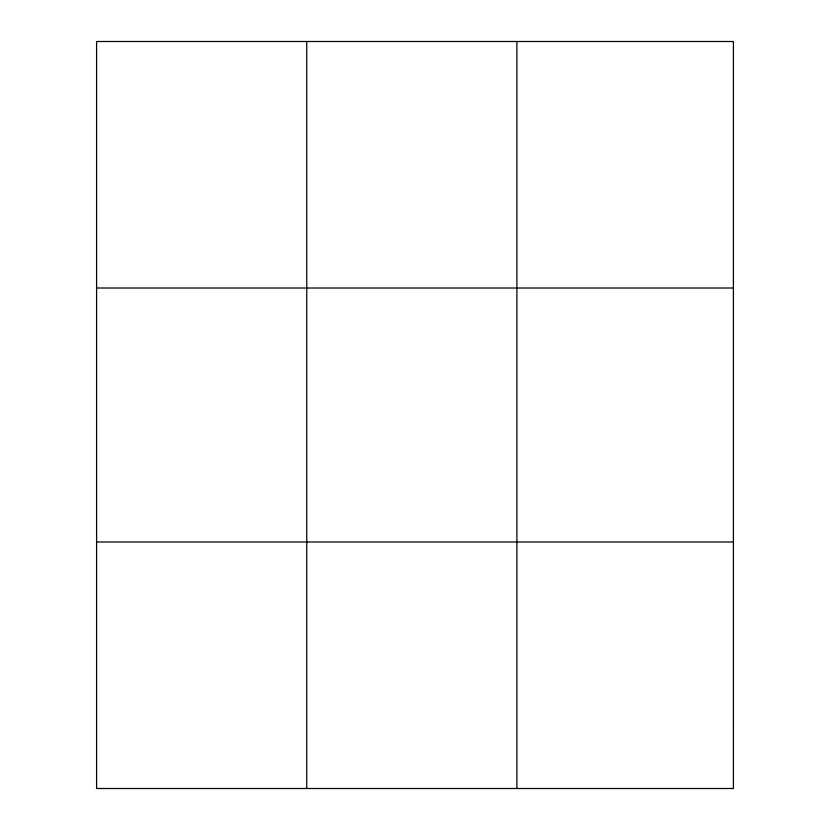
<?xml version="1.0" encoding="UTF-8"?>
<svg xmlns="http://www.w3.org/2000/svg" width="830" height="830" viewBox="0 0 830 830"><rect width="100%" height="100%" fill="white"/><g stroke="black" fill="none" stroke-linecap="round" stroke-linejoin="round"><path stroke-width="1.25" d="M306.747 41.5L306.747 788.5M516.893 41.5L516.893 788.5M96.591 288.01L733.409 288.01M96.591 541.99L733.409 541.99M733.409 726.873L733.409 788.5L96.591 788.5L96.591 41.5L733.409 41.5L733.409 726.873"/></g></svg>
